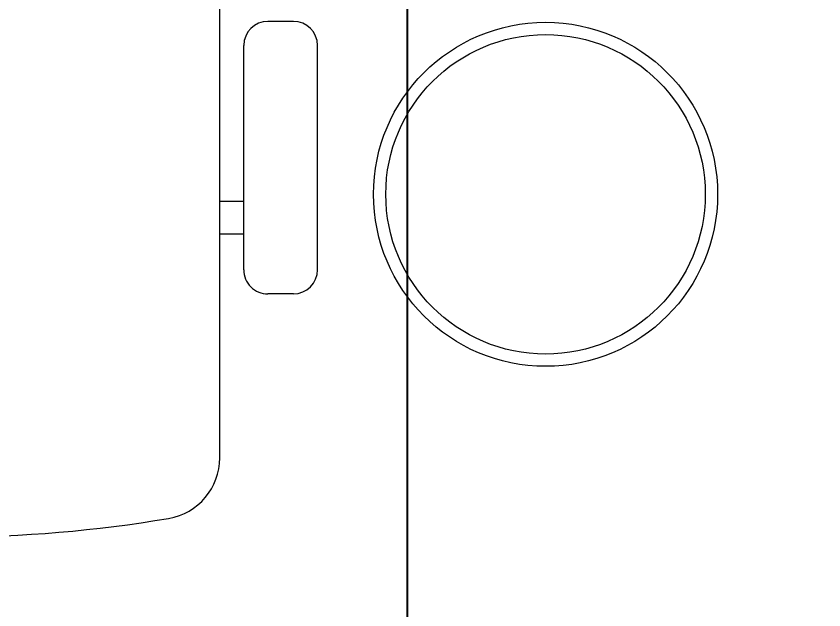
# Model space of a CAD drawing. Extents: x -178977 to 231842, y -29287 to 19916.
# Drawn here: x 11157 to 11815, y -3448 to -2965 of the extents above; entities that cross this region are included whole.
import ezdxf
from ezdxf import colors
from ezdxf.entities.mleader import LeaderData, LeaderLine
from ezdxf.math import Vec2, Vec3

# ---------------------------------------------------------------- set-up
doc = ezdxf.new("R2010")
doc.units = 0
doc.header["$LTSCALE"] = 0.25
doc.linetypes.add('DASHDOT', pattern=[25.4, 12.7, -6.35, 0, -6.35])
doc.layers.add('01-First Floor-FUR$0$FALSE CEILING', color=251, linetype='Continuous')
for name, color, linetype, lineweight in [('01-First Floor-FUR$0$LOADING', 253, 'Continuous', 5), ('E-LITE-CIRC', 6, 'Continuous', 25), ('E-LITE-CLNG-CNDT', 6, 'DASHDOT', 35)]:
    doc.layers.add(name, color=color, linetype=linetype, lineweight=lineweight)
doc.styles.add('DC_SIMPLEX', font='SIMPLEX.shx', dxfattribs={"width": 0.7})

# ---------------------------------------------------------------- blocks, each defined once
blk = doc.blocks.new('01-First Floor-FUR$0$WM00001-P')
at = {"layer": '01-First Floor-FUR$0$LOADING'}
for radius in [0.14, 0.13]:
    blk.add_circle((0, 0), radius, dxfattribs=at)
blk = doc.blocks.new('01-First Floor-FUR$0$GF21018-P')
at = {"color": 0}
for p, q in [((-0.2207, 0.47563), (-0.2207, 0.0675)), ((-0.2806, 0.34221), (-0.25983, 0.34221)), ((-0.30021, 0.32259), (-0.30021, 0.14)), ((-0.24021, 0.32259), (-0.24021, 0.14)), ((-0.24021, 0.29372), (-0.2207, 0.29372)), ((-0.24021, 0.26708), (-0.2207, 0.26708)), ((-0.2806, 0.12039), (-0.25983, 0.12039))]:
    blk.add_line(p, q, dxfattribs=at)
for centre, radius, start, end in [((-0.0001, -0.52948), 1.06948, 80.36712, 99.63288), ((-0.1707, 0.47563), 0.05, 99.63288, 180), ((-0.2806, 0.32259), 0.01962, 90, 180), ((-0.25983, 0.32259), 0.01962, 360, 90), ((-0.2806, 0.14), 0.01962, 180, 270), ((-0.25983, 0.14), 0.01962, 270, 360)]:
    blk.add_arc(centre, radius, start, end, dxfattribs=at)
blk = doc.blocks.new('01-First Floor-FUR')
at = {"layer": '01-First Floor-FUR$0$FALSE CEILING', "linetype": 'Continuous'}
blk.add_line((11476, -7160), (11476, -2810), dxfattribs=at)
at = {"layer": '01-First Floor-FUR$0$LOADING', "extrusion": (2.24021e-05, 7.77426e-06, 1), "xscale": 1000, "yscale": 1000, "zscale": 1000, "rotation": 179.9985892349693}
blk.add_blockref('01-First Floor-FUR$0$GF21018-P', (11102.5, -2848.85, 0.1), dxfattribs=at)
at = {"layer": '01-First Floor-FUR$0$LOADING', "extrusion": (-2.24019e-05, -2.25507e-18, -1), "xscale": -1000, "yscale": 1000, "zscale": 1000, "rotation": 180}
blk.add_blockref('01-First Floor-FUR$0$WM00001-P', (-11588.26, -3110.02, -0.13), dxfattribs=at)
blk = doc.blocks.new('ARR0W')
at = {"color": 45}
blk.add_ellipse((0, 0), major_axis=(0.4, 0), ratio=0.4, dxfattribs=at)
at = {"color": 45, "ltscale": 0.5}
blk.add_solid([(-1.4, 0.1667), (-0.4, 0), (-1.4, -0.1667)], dxfattribs=at)

msp = doc.modelspace()

# ---------------------------------------------------------------- block references
at = {"layer": 'E-LITE-CLNG-CNDT'}
msp.add_blockref('01-First Floor-FUR', (0, 0), dxfattribs=at)

# ---------------------------------------------------------------- leaders
at = {"layer": 'E-LITE-CIRC'}
ml = msp.add_multileader_mtext('Standard', dxfattribs=at)
ml.set_content('{\\Fdc_el_romans|c0;\\W0.8;TO\\Fromans|c0; \\Fsimplex|c0;PP-F1/M5}', color=256, style='DC_SIMPLEX')
ml.set_leader_properties()
ml.set_arrow_properties(name='ARR0W')
ml.build(insert=Vec2(0, 0))
ml.multileader.update_dxf_attribs({"dogleg_length": 200, "arrow_head_size": 140, "scale": 100})
ctx = ml.context
ctx.base_point, ctx.scale, ctx.char_height, ctx.arrow_head_size, ctx.landing_gap_size, ctx.plane_origin, ctx.plane_x_axis, ctx.plane_y_axis = Vec3(11471.69, -2452.06, 14.82), 100, 200, 140, 140, Vec3(17753.24, 4829.39, 14.82), Vec3(1, -0.000001, 0), Vec3(0.000001, 1, 0)
notes = []
notes.append((ctx, [(0, (1, 1, 0), (11362.9, -2452.06, 14.82), (1, -0.000001, 0), 108.79, [(0, [(9861.84, -3385.93, 14.82)], 0, [])])]))
ctx.mtext.insert, ctx.mtext.text_direction, ctx.mtext.rotation, ctx.mtext.flow_direction = Vec3(11611.69, -2318.72, 14.82), Vec3(1, -0.000001, 0), 6.283185, 5
for ctx, leaders in notes:
    for number, flags, end, landing, length, lines in leaders:
        leader = LeaderData()
        leader.index, (leader.has_last_leader_line, leader.has_dogleg_vector, leader.attachment_direction) = number, flags
        leader.last_leader_point, leader.dogleg_vector, leader.dogleg_length = Vec3(end), Vec3(landing), length
        for number, points, colour, breaks in lines:
            line = LeaderLine()
            line.index, line.vertices, line.color, line.breaks = number, Vec3.list(points), colors.encode_raw_color(colour), breaks
            leader.lines.append(line)
        ctx.leaders.append(leader)

doc.saveas('drawing.dxf')
